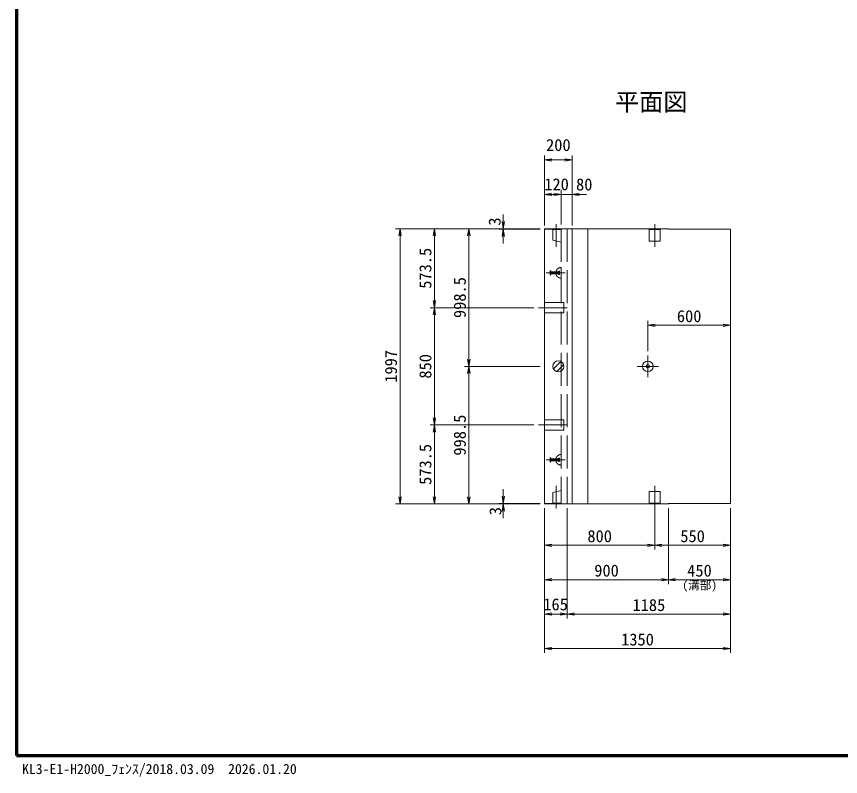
# Model space of a CAD drawing. Units: millimetres at full size, sheet at 1:40. Extents: x 108088 to 123888, y 10657 to 21690.
# Drawn here: x 108088 to 114072, y 10657 to 16173 of the extents above; entities that cross this region are included whole.
import ezdxf
from ezdxf.enums import TextEntityAlignment as Align

# ---------------------------------------------------------------- set-up
doc = ezdxf.new("R2010")
doc.units = ezdxf.units.MM
doc.header["$LTSCALE"] = 40
doc.linetypes.add('CHAIN', pattern=[18.5, 12, -1.5, 3.5, -1.5])
doc.linetypes.add('DASHED', pattern=[7.5, 6, -1.5])
for name, color, linetype, lineweight in [('01図枠', 1, 'Continuous', 70), ('中心', 6, 'CHAIN', 9), ('外形線', 7, 'Continuous', 13), ('寸法', 2, 'Continuous', 9), ('細線', 4, 'Continuous', 9)]:
    doc.layers.add(name, color=color, linetype=linetype, lineweight=lineweight)
doc.layers.add('文字', color=7, linetype='Continuous')
doc.styles.add('ＭＳ ゴシック', font='')
doc.styles.add('ＭＳ Ｐゴシック', font='')
doc.styles.get('ＭＳ ゴシック').set_extended_font_data('MS Gothic')
doc.styles.get('ＭＳ Ｐゴシック').set_extended_font_data('MS PGothic')

# ---------------------------------------------------------------- blocks, each defined once
blk = doc.blocks.new('open_arrow')
at = {"color": 0, "linetype": 'Continuous', "lineweight": -2}
blk.add_lwpolyline([(7.5, 1.25), (0, 0), (7.5, -1.25)], dxfattribs=at)

msp = doc.modelspace()

# ---------------------------------------------------------------- hatches: boundary and pattern name
at = {"layer": '細線'}
h = msp.add_hatch(dxfattribs=at)
h.set_pattern_fill('USER', color=256, style=0, pattern_type=2)
h.set_pattern_definition([(45, (232.05, -389.81), (-22.45064, 22.45064), [])])
h.paths.add_polyline_path([(111983.08, 13633.94, -1), (112063.08, 13633.94, -1)])

# ---------------------------------------------------------------- linework, layer by layer
at = {"layer": '01図枠'}
msp.add_lwpolyline([(108087.54, 10809.99), (123887.54, 10809.99), (123887.54, 21689.99), (108087.54, 21689.99)], close=True, dxfattribs=at)
at = {"layer": '中心'}
for p, q in [((112008.08, 14501.44), (112008.08, 14666.44)), ((112723.08, 14501.44), (112723.08, 14666.44)), ((112723.08, 14501.44), (112723.08, 14665.44)), ((112073.08, 14312.44), (111934.08, 14312.44)), ((111878.08, 14058.94), (112088.08, 14058.94)), ((112673.08, 13712.44), (112673.08, 13555.44)), ((112751.58, 13633.94), (112594.58, 13633.94)), ((111878.08, 13208.94), (112088.08, 13208.94)), ((112073.08, 12955.44), (111934.08, 12955.44)), ((112008.08, 12766.44), (112008.08, 12601.44)), ((112723.08, 12766.44), (112723.08, 12602.44)), ((112723.08, 12766.44), (112723.08, 12601.44))]:
    msp.add_line(p, q, dxfattribs=at)
at = {"layer": '外形線'}
for p, q in [((111923.08, 14632.44), (112823.08, 14632.44)), ((111923.08, 14632.44), (111923.08, 12635.44)), ((112123.08, 14632.44), (112123.08, 12635.44)), ((112826.08, 14629.44), (112823.08, 14632.44)), ((112826.08, 14629.44), (113273.08, 14629.44)), ((113273.08, 12638.44), (113273.08, 14629.44)), ((111923.08, 12635.44), (112823.08, 12635.44)), ((112823.08, 12635.44), (112826.08, 12638.44)), ((112826.08, 12638.44), (113273.08, 12638.44))]:
    msp.add_line(p, q, dxfattribs=at)
msp.add_circle((112023.08, 13633.94), 40, dxfattribs=at)
at = {"layer": '寸法'}
for p, q in [((111923.08, 14655.44), (111923.08, 15164.44)), ((112123.08, 14655.44), (112123.08, 15164.44)), ((111923.08, 15132.44), (112123.08, 15132.44)), ((111923.08, 14664.44), (111923.08, 14914.44)), ((112043.08, 14664.44), (112043.08, 14914.44)), ((112043.08, 14664.44), (112043.08, 14914.44)), ((112123.08, 14664.44), (112123.08, 14914.44)), ((112043.08, 14882.44), (111923.08, 14882.44)), ((111939.08, 14882.44), (112227.08, 14882.44)), ((111623.08, 14736.44), (111623.08, 14525.44)), ((111891.08, 14632.44), (110841.08, 14632.44)), ((110873.08, 14632.44), (110873.08, 12635.44)), ((111891.08, 14632.44), (111091.08, 14632.44)), ((111123.08, 14632.44), (111123.08, 14058.94)), ((111891.08, 14632.44), (111341.08, 14632.44)), ((111373.08, 14632.44), (111373.08, 13633.94)), ((111891.08, 14632.44), (111591.08, 14632.44)), ((111891.08, 14629.44), (111591.08, 14629.44)), ((111846.08, 14058.94), (111091.08, 14058.94)), ((111846.08, 14058.94), (111091.08, 14058.94)), ((111123.08, 14058.94), (111123.08, 13208.94)), ((112673.08, 13744.44), (112673.08, 13964.25)), ((113273.08, 13718.76), (113273.08, 13964.25)), ((113273.08, 13932.25), (112673.08, 13932.25)), ((111892.08, 13633.94), (111341.08, 13633.94)), ((111892.08, 13633.94), (111341.08, 13633.94)), ((111373.08, 13633.94), (111373.08, 12635.44)), ((111846.08, 13208.94), (111091.08, 13208.94)), ((111846.08, 13208.94), (111091.08, 13208.94)), ((111123.08, 13208.94), (111123.08, 12635.44)), ((111623.08, 12531.44), (111623.08, 12742.44)), ((111891.08, 12635.44), (110841.08, 12635.44)), ((111891.08, 12635.44), (111091.08, 12635.44)), ((111891.08, 12635.44), (111341.08, 12635.44)), ((111891.08, 12638.44), (111591.08, 12638.44)), ((111891.08, 12635.44), (111591.08, 12635.44)), ((111923.08, 12603.44), (111923.08, 11553.44)), ((111923.08, 12603.44), (111923.08, 11803.44)), ((111923.08, 12603.44), (111923.08, 12053.44)), ((111923.08, 12603.44), (111923.08, 12303.44)), ((112088.08, 12603.44), (112088.08, 11803.44)), ((112088.08, 12603.44), (112088.08, 11803.44)), ((112723.08, 12603.44), (112723.08, 12303.44)), ((112723.08, 12603.44), (112723.08, 12303.44)), ((112823.08, 12603.44), (112823.08, 12053.44)), ((112823.08, 12603.44), (112823.08, 12053.44)), ((113273.08, 12603.44), (113273.08, 11553.44)), ((113273.08, 12603.44), (113273.08, 11803.44)), ((113273.08, 12603.44), (113273.08, 12303.44)), ((113273.08, 12603.44), (113273.08, 12053.44)), ((111923.08, 12335.44), (112723.08, 12335.44)), ((113273.08, 12335.44), (112723.08, 12335.44)), ((112823.08, 12085.44), (111923.08, 12085.44)), ((113273.08, 12085.44), (112823.08, 12085.44)), ((111923.08, 11835.44), (112088.08, 11835.44)), ((112088.08, 11835.44), (113273.08, 11835.44)), ((111923.08, 11585.44), (113273.08, 11585.44))]:
    msp.add_line(p, q, dxfattribs=at)
at = {"layer": '寸法', "color": 3, "linetype": 'DASHED'}
for p, q in [((111964.08, 14294.94), (111964.08, 14329.94)), ((111964.08, 14329.94), (111971.74, 14319.44)), ((111971.74, 14305.44), (111964.08, 14294.94)), ((112023.74, 14319.44), (111971.74, 14319.44)), ((111971.74, 14319.44), (111971.74, 14305.44)), ((112023.74, 14305.44), (111971.74, 14305.44)), ((112023.74, 14299.94), (112023.74, 14324.94)), ((112023.74, 14324.94), (112032.08, 14324.94)), ((112032.08, 14324.94), (112032.08, 14299.94)), ((112043.08, 14350.94), (112043.08, 14273.94)), ((112032.08, 14299.94), (112023.74, 14299.94)), ((112043.08, 12916.94), (112043.08, 12993.94)), ((111971.74, 12962.44), (111964.08, 12972.94)), ((111964.08, 12972.94), (111964.08, 12937.94)), ((111964.08, 12937.94), (111971.74, 12948.44)), ((112023.74, 12962.44), (111971.74, 12962.44)), ((111971.74, 12948.44), (111971.74, 12962.44)), ((112023.74, 12948.44), (111971.74, 12948.44)), ((112032.08, 12967.94), (112023.74, 12967.94)), ((112023.74, 12967.94), (112023.74, 12942.94)), ((112023.74, 12942.94), (112032.08, 12942.94)), ((112032.08, 12942.94), (112032.08, 12967.94))]:
    msp.add_line(p, q, dxfattribs=at)
at = {"layer": '寸法', "color": 3}
for radius in [38.5, 12.5]:
    msp.add_circle((112673.08, 13633.94), radius, dxfattribs=at)
at = {"layer": '寸法', "color": 3, "linetype": 'DASHED'}
for centre in [(112043.08, 14312.44), (112043.08, 12955.44)]:
    msp.add_arc(centre, 38.5, 90, 270, dxfattribs=at)
at = {"layer": '細線', "linetype": 'DASHED'}
for p, q in [((111923.08, 14629.44), (112043.08, 14629.44)), ((111983.08, 14626.44), (111983.08, 14550.44)), ((111983.08, 14626.44), (112043.08, 14626.44)), ((112043.08, 14632.44), (112043.08, 12635.44)), ((112043.08, 14626.44), (112043.08, 14535.44)), ((112088.08, 14632.44), (112088.08, 12635.44)), ((111983.08, 14550.44), (112043.08, 14535.44)), ((111983.08, 12717.44), (112043.08, 12732.44)), ((111983.08, 12641.44), (111983.08, 12717.44)), ((112043.08, 12641.44), (112043.08, 12732.44)), ((111923.08, 12638.44), (112043.08, 12638.44)), ((111983.08, 12641.44), (112043.08, 12641.44))]:
    msp.add_line(p, q, dxfattribs=at)
at = {"layer": '細線'}
for p, q in [((112238.08, 14632.44), (112238.08, 12635.44)), ((112763.08, 14626.44), (112683.08, 14626.44)), ((112683.08, 14541.44), (112683.08, 14626.44)), ((112763.08, 14541.44), (112763.08, 14626.44)), ((112763.08, 14541.44), (112683.08, 14541.44)), ((112763.08, 12726.44), (112683.08, 12726.44)), ((112683.08, 12726.44), (112683.08, 12641.44)), ((112763.08, 12726.44), (112763.08, 12641.44)), ((112763.08, 12641.44), (112683.08, 12641.44))]:
    msp.add_line(p, q, dxfattribs=at)
at = {"layer": '細線', "linetype": 'DASHED'}
for points in [[(111923.08, 14021.44), (112062.65, 14021.44), (112062.65, 14096.44), (111923.08, 14096.44)], [(111923.08, 13246.44), (112062.65, 13246.44), (112062.65, 13171.44), (111923.08, 13171.44)]]:
    msp.add_lwpolyline(points, close=True, dxfattribs=at)

# ---------------------------------------------------------------- block references
at = {"layer": '寸法', "xscale": 6.93, "yscale": 6.93}
for p in [(111923.08, 15132.44), (111923.08, 14882.44), (112123.08, 14882.44), (112673.08, 13932.25), (111923.08, 12335.44), (112723.08, 12335.44), (111923.08, 12085.44), (112823.08, 12085.44), (111923.08, 11835.44), (112088.08, 11835.44), (111923.08, 11585.44)]:
    msp.add_blockref('open_arrow', p, dxfattribs=at)
for p, rotation in [((112123.08, 15132.44), 180), ((112043.08, 14882.44), 180), ((112043.08, 14882.44), 180), ((111623.08, 14632.44), 90), ((110873.08, 14632.44), 270), ((111123.08, 14632.44), 270), ((111373.08, 14632.44), 270), ((111623.08, 14629.44), 270), ((111123.08, 14058.94), 90), ((111123.08, 14058.94), 270), ((113273.08, 13932.25), 180), ((111373.08, 13633.94), 90), ((111373.08, 13633.94), 270), ((111123.08, 13208.94), 90), ((111123.08, 13208.94), 270), ((111623.08, 12638.44), 90), ((110873.08, 12635.44), 90), ((111123.08, 12635.44), 90), ((111373.08, 12635.44), 90), ((111623.08, 12635.44), 270), ((112723.08, 12335.44), 180), ((113273.08, 12335.44), 180), ((112823.08, 12085.44), 180), ((113273.08, 12085.44), 180), ((112088.08, 11835.44), 180), ((113273.08, 11835.44), 180), ((113273.08, 11585.44), 180)]:
    msp.add_blockref('open_arrow', p, dxfattribs=dict(at, rotation=rotation))

# ---------------------------------------------------------------- texts
at = {"layer": '寸法', "style": 'ＭＳ ゴシック'}
for s, p in [('200', (112023.08, 15240.44)), ('120', (112010.05, 14955.23)), ('80', (112211.09, 14954.25)), ('600', (112973.08, 13998.25)), ('800', (112323.08, 12401.44)), ('550', (112998.08, 12401.44)), ('900', (112373.08, 12151.44)), ('450', (113048.08, 12151.44)), ('165', (112003.08, 11906.49)), ('1185', (112680.58, 11901.44)), ('1350', (112598.08, 11651.44))]:
    msp.add_text(s, height=87.35, dxfattribs=at).set_placement(p, align=Align.MIDDLE_CENTER)
for s, p in [('3', (111560.26, 14684.88)), ('573.5', (111057.08, 14345.69)), ('998.5', (111307.08, 14133.19)), ('1997', (110807.08, 13633.94)), ('850', (111057.08, 13633.94)), ('998.5', (111307.08, 13134.69)), ('573.5', (111057.08, 12922.19)), ('3', (111565.55, 12582.99))]:
    msp.add_text(s, height=87.35, rotation=90, dxfattribs=at).set_placement(p, align=Align.MIDDLE_CENTER)
at = {"layer": '寸法', "color": 3, "style": 'ＭＳ ゴシック'}
msp.add_text('(溝部)', height=61.71, dxfattribs=at).set_placement((112923.54, 11996.22), align=Align.BOTTOM_LEFT)
at = {"layer": '文字', "style": 'ＭＳ Ｐゴシック'}
msp.add_text(' 平面図 ', height=128.7, dxfattribs=at).set_placement((112697.52, 15449.68), align=Align.BOTTOM_CENTER)
at = {"layer": '文字', "style": 'ＭＳ ゴシック'}
msp.add_text('KL3-E1-H2000_ﾌｪﾝｽ/2018.03.09  2026.01.20', height=73.31, dxfattribs=at).set_placement((108127.74, 10652.54), align=Align.BOTTOM_LEFT)

doc.saveas('drawing.dxf')
